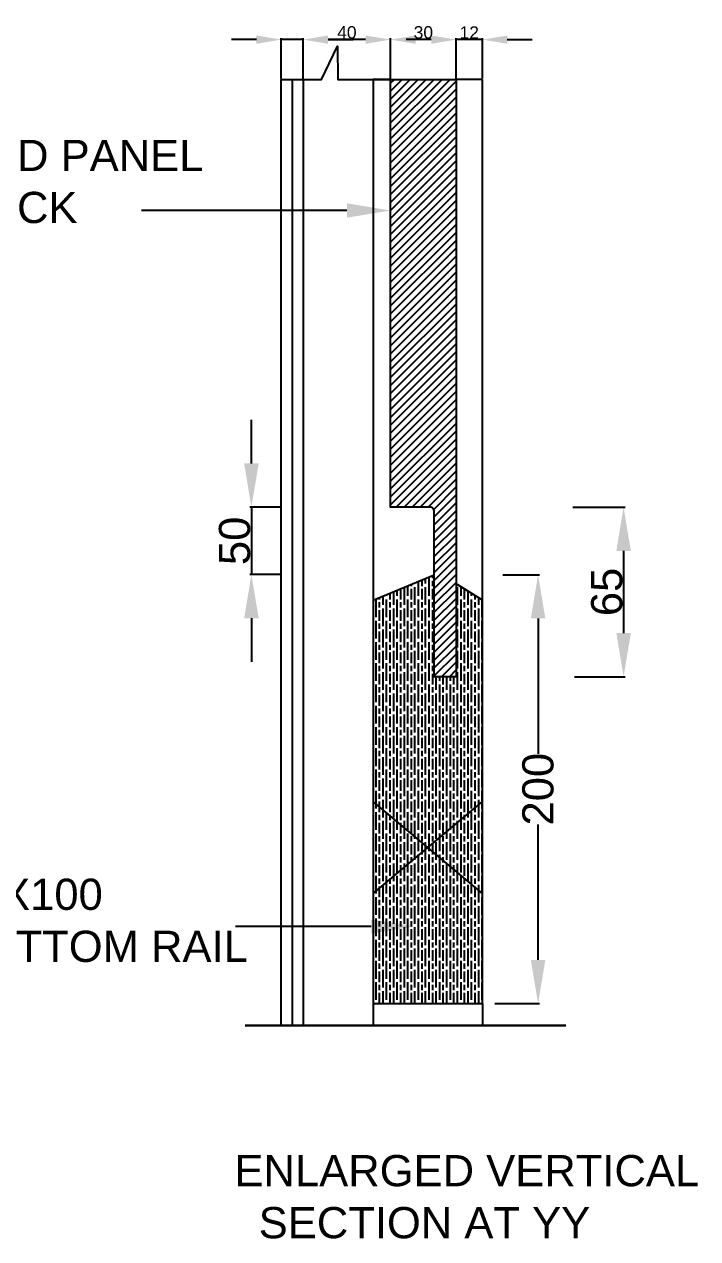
# Model space of a CAD drawing. Header units: millimetres. Extents: x 1452 to 4010, y 66 to 2595.
# Drawn here: x 3128 to 3668, y 118 to 1091 of the extents above; entities that cross this region are included whole.
import ezdxf
from ezdxf import colors
from ezdxf.entities.mleader import LeaderData, LeaderLine
from ezdxf.math import Vec2, Vec3

# ---------------------------------------------------------------- set-up
doc = ezdxf.new("R2010")
doc.units = ezdxf.units.MM
doc.styles.get("Standard").update_dxf_attribs({"font": 'arial.ttf'})
doc.dimstyles.new('ISO-25', dxfattribs={"dimtxt": 2.5, "dimasz": 2.5, "dimexe": 1.25, "dimexo": 0.625, "dimtad": 1, "dimtxsty": 'Standard', "dimcen": 2.5, "dimadec": 0, "dimazin": 0, "dimtfac": 1, "dimtmove": 0, "dimatfit": 3, "dimfxl": 1, "dimarcsym": 0})

# ---------------------------------------------------------------- blocks, each defined once
blk = doc.blocks.new('*D11')
at = {"color": 0, "lineweight": -2, "transparency": 16777216}
for p, q in [((3511.45, 650.11), (3541, 650.11)), ((3539.75, 615.11), (3539.75, 506.76)), ((3539.75, 341.58), (3539.75, 449.93)), ((3505.19, 306.58), (3541, 306.58))]:
    blk.add_line(p, q, dxfattribs=at)
at = {"color": 0, "transparency": 16777216}
for points in [[(3533.92, 615.11), (3545.58, 615.11), (3539.75, 650.11)], [(3533.92, 341.58), (3545.58, 341.58), (3539.75, 306.58)]]:
    blk.add_solid(points, dxfattribs=at)
at = {"layer": 'Defpoints', "color": 0, "transparency": 16777216}
for p in [(3510.82, 650.11), (3539.75, 650.11), (3504.57, 306.58)]:
    blk.add_point(p, dxfattribs=at)
at = {"color": 0, "transparency": 16777216, "insert": (3539.75, 478.34), "char_height": 25, "attachment_point": 5, "rotation": 90}
blk.add_mtext('200', dxfattribs=at)
blk = doc.blocks.new('*D12')
at = {"color": 0, "lineweight": -2, "transparency": 16777216}
for p, q in [((3567.5, 704.24), (3609.57, 704.24)), ((3608.32, 669.24), (3608.32, 603.41)), ((3569.06, 568.41), (3609.57, 568.41))]:
    blk.add_line(p, q, dxfattribs=at)
at = {"color": 0, "transparency": 16777216}
for points in [[(3602.49, 669.24), (3614.15, 669.24), (3608.32, 704.24)], [(3602.49, 603.41), (3614.15, 603.41), (3608.32, 568.41)]]:
    blk.add_solid(points, dxfattribs=at)
at = {"layer": 'Defpoints', "color": 0, "transparency": 16777216}
for p in [(3566.87, 704.24), (3568.44, 568.41), (3608.32, 568.41)]:
    blk.add_point(p, dxfattribs=at)
at = {"color": 0, "transparency": 16777216, "insert": (3594.93, 636.32), "char_height": 25, "attachment_point": 5, "rotation": 90}
blk.add_mtext('65', dxfattribs=at)
blk = doc.blocks.new('*D14')
at = {"color": 0, "lineweight": -2, "transparency": 16777216}
for p, q in [((3309.91, 739.24), (3309.91, 774.24)), ((3333.25, 704.24), (3308.66, 704.24)), ((3309.91, 704.24), (3309.91, 650.23)), ((3333.25, 650.23), (3308.66, 650.23)), ((3309.91, 615.23), (3309.91, 580.23))]:
    blk.add_line(p, q, dxfattribs=at)
at = {"color": 0, "transparency": 16777216}
for points in [[(3304.08, 739.24), (3315.75, 739.24), (3309.91, 704.24)], [(3304.08, 615.23), (3315.75, 615.23), (3309.91, 650.23)]]:
    blk.add_solid(points, dxfattribs=at)
at = {"layer": 'Defpoints', "color": 0, "transparency": 16777216}
for p in [(3333.88, 704.24), (3309.91, 650.23), (3333.88, 650.23)]:
    blk.add_point(p, dxfattribs=at)
at = {"color": 0, "transparency": 16777216, "insert": (3296.52, 677.24), "char_height": 25, "attachment_point": 5, "rotation": 90}
blk.add_mtext('50', dxfattribs=at)
blk = doc.blocks.new('*D15')
at = {"color": 0, "lineweight": -2, "transparency": 16777216}
for p, q in [((3474.07, 1047.54), (3474.07, 1080.03)), ((3495.09, 1047.54), (3495.09, 1080.03)), ((3454.07, 1078.78), (3434.07, 1078.78)), ((3495.09, 1078.78), (3474.07, 1078.78)), ((3515.09, 1078.78), (3535.09, 1078.78))]:
    blk.add_line(p, q, dxfattribs=at)
at = {"color": 0, "transparency": 16777216}
for points in [[(3454.07, 1082.11), (3454.07, 1075.44), (3474.07, 1078.78)], [(3515.09, 1082.11), (3515.09, 1075.44), (3495.09, 1078.78)]]:
    blk.add_solid(points, dxfattribs=at)
at = {"layer": 'Defpoints', "color": 0, "transparency": 16777216}
for p in [(3474.07, 1078.78), (3474.07, 1046.91), (3495.09, 1046.91)]:
    blk.add_point(p, dxfattribs=at)
at = {"color": 0, "transparency": 16777216, "insert": (3484.58, 1084.42), "char_height": 10, "attachment_point": 5}
blk.add_mtext('12', dxfattribs=at)
blk = doc.blocks.new('*D16')
at = {"color": 0, "lineweight": -2, "transparency": 16777216}
for p, q in [((3421.49, 1047.54), (3421.49, 1080.03)), ((3474.07, 1047.54), (3474.07, 1080.03))]:
    blk.add_line(p, q, dxfattribs=at)
at = {"color": 0, "lineweight": 13, "transparency": 16777216}
blk.add_line((3454.07, 1078.78), (3441.49, 1078.78), dxfattribs=at)
at = {"color": 0, "transparency": 16777216}
for points in [[(3441.49, 1082.11), (3441.49, 1075.44), (3421.49, 1078.78)], [(3454.07, 1082.11), (3454.07, 1075.44), (3474.07, 1078.78)]]:
    blk.add_solid(points, dxfattribs=at)
at = {"layer": 'Defpoints', "color": 0, "transparency": 16777216}
for p in [(3421.49, 1078.78), (3421.49, 1046.91), (3474.07, 1046.91)]:
    blk.add_point(p, dxfattribs=at)
at = {"color": 0, "transparency": 16777216, "insert": (3447.78, 1084.51), "char_height": 10, "attachment_point": 5}
blk.add_mtext('30', dxfattribs=at)
blk = doc.blocks.new('*D17')
at = {"color": 0, "lineweight": -2, "transparency": 16777216}
for p, q in [((3351.4, 1047.54), (3351.4, 1080.03)), ((3421.49, 1047.54), (3421.49, 1080.03)), ((3401.49, 1078.78), (3371.4, 1078.78))]:
    blk.add_line(p, q, dxfattribs=at)
at = {"color": 0, "transparency": 16777216}
for points in [[(3371.4, 1082.11), (3371.4, 1075.44), (3351.4, 1078.78)], [(3401.49, 1082.11), (3401.49, 1075.44), (3421.49, 1078.78)]]:
    blk.add_solid(points, dxfattribs=at)
at = {"layer": 'Defpoints', "color": 0, "transparency": 16777216}
for p in [(3351.4, 1078.78), (3351.4, 1046.91), (3421.49, 1046.91)]:
    blk.add_point(p, dxfattribs=at)
at = {"color": 0, "transparency": 16777216, "insert": (3386.45, 1084.51), "char_height": 10, "attachment_point": 5}
blk.add_mtext('40', dxfattribs=at)
blk = doc.blocks.new('*D18')
at = {"color": 0, "lineweight": -2, "transparency": 16777216}
for p, q in [((3333.88, 1047.54), (3333.88, 1080.03)), ((3351.4, 1047.54), (3351.4, 1080.03)), ((3313.88, 1078.78), (3293.88, 1078.78)), ((3351.4, 1078.78), (3333.88, 1078.78)), ((3371.4, 1078.78), (3391.4, 1078.78))]:
    blk.add_line(p, q, dxfattribs=at)
at = {"color": 0, "transparency": 16777216}
for points in [[(3313.88, 1082.11), (3313.88, 1075.44), (3333.88, 1078.78)], [(3371.4, 1082.11), (3371.4, 1075.44), (3351.4, 1078.78)]]:
    blk.add_solid(points, dxfattribs=at)
at = {"layer": 'Defpoints', "color": 0, "transparency": 16777216}
for p in [(3333.88, 1078.78), (3333.88, 1046.91), (3351.4, 1046.91)]:
    blk.add_point(p, dxfattribs=at)

msp = doc.modelspace()

# ---------------------------------------------------------------- linework, layer by layer
for p, q in [((3342.639, 1046.911), (3342.639, 289.057)), ((3351.401, 1046.911), (3351.401, 289.057)), ((3495.093, 1046.911), (3474.065, 1046.911)), ((3495.093, 629.859), (3495.093, 1046.911)), ((3407.476, 468.22), (3494.989, 394.661)), ((3407.476, 394.661), (3494.989, 468.22)), ((3407.476, 306.58), (3407.476, 289.057)), ((3495.093, 306.58), (3495.093, 289.057))]:
    msp.add_line(p, q)
at = {"linetype": 'Continuous', "transparency": 33554585}
for p, q in [((3421.495, 1043.866), (3424.54, 1046.911)), ((3421.495, 1037.492), (3430.913, 1046.911)), ((3421.495, 1031.119), (3437.286, 1046.911)), ((3421.495, 1024.746), (3443.659, 1046.911)), ((3421.495, 1018.373), (3450.033, 1046.911)), ((3421.495, 1011.999), (3456.406, 1046.911)), ((3421.495, 1005.626), (3462.779, 1046.911)), ((3421.495, 999.253), (3469.153, 1046.911)), ((3421.495, 992.879), (3474.065, 1045.45)), ((3421.495, 986.506), (3474.065, 1039.077)), ((3421.495, 980.133), (3474.065, 1032.703)), ((3421.495, 973.759), (3474.065, 1026.33)), ((3421.495, 967.386), (3474.065, 1019.957)), ((3421.495, 961.013), (3474.065, 1013.583)), ((3421.495, 954.639), (3474.065, 1007.21)), ((3421.495, 948.266), (3474.065, 1000.837)), ((3421.495, 941.893), (3474.065, 994.463)), ((3421.495, 935.52), (3474.065, 988.09)), ((3421.495, 929.146), (3474.065, 981.717)), ((3421.495, 922.773), (3474.065, 975.343)), ((3421.495, 916.4), (3474.065, 968.97)), ((3421.495, 910.026), (3474.065, 962.597)), ((3421.495, 903.653), (3474.065, 956.224)), ((3421.495, 897.28), (3474.065, 949.85)), ((3421.495, 890.906), (3474.065, 943.477)), ((3421.495, 884.533), (3474.065, 937.104)), ((3421.495, 878.16), (3474.065, 930.73)), ((3421.495, 871.786), (3474.065, 924.357)), ((3421.495, 865.413), (3474.065, 917.984)), ((3421.495, 859.04), (3474.065, 911.61)), ((3421.495, 852.667), (3474.065, 905.237)), ((3421.495, 846.293), (3474.065, 898.864)), ((3421.495, 839.92), (3474.065, 892.49)), ((3421.495, 833.547), (3474.065, 886.117)), ((3421.495, 827.173), (3474.065, 879.744)), ((3421.495, 820.8), (3474.065, 873.371)), ((3421.495, 814.427), (3474.065, 866.997)), ((3421.495, 808.053), (3474.065, 860.624)), ((3421.495, 801.68), (3474.065, 854.251)), ((3421.495, 795.307), (3474.065, 847.877)), ((3421.495, 788.934), (3474.065, 841.504)), ((3421.495, 782.56), (3474.065, 835.131)), ((3421.495, 776.187), (3474.065, 828.757)), ((3421.495, 769.814), (3474.065, 822.384)), ((3421.495, 763.44), (3474.065, 816.011)), ((3421.495, 757.067), (3474.065, 809.638)), ((3421.495, 750.694), (3474.065, 803.264)), ((3421.495, 744.32), (3474.065, 796.891)), ((3421.495, 737.947), (3474.065, 790.518)), ((3421.495, 731.574), (3474.065, 784.144)), ((3421.495, 725.2), (3474.065, 777.771)), ((3421.495, 718.827), (3474.065, 771.398)), ((3421.495, 712.454), (3474.065, 765.024)), ((3421.495, 706.081), (3474.065, 758.651)), ((3426.029, 704.242), (3474.065, 752.278)), ((3432.402, 704.242), (3474.065, 745.904)), ((3438.776, 704.242), (3474.065, 739.531)), ((3445.149, 704.242), (3474.065, 733.158)), ((3451.522, 704.242), (3474.065, 726.785)), ((3456.097, 702.443), (3474.065, 720.411)), ((3456.542, 696.514), (3474.065, 714.038)), ((3456.542, 690.141), (3474.065, 707.665)), ((3456.542, 683.768), (3474.065, 701.291)), ((3456.542, 677.395), (3474.065, 694.918)), ((3456.542, 671.021), (3474.065, 688.545)), ((3456.542, 664.648), (3474.065, 682.171)), ((3456.542, 658.275), (3474.065, 675.798)), ((3456.542, 651.901), (3474.065, 669.425)), ((3456.542, 645.528), (3474.065, 663.051)), ((3456.542, 639.155), (3474.065, 656.678)), ((3456.542, 632.781), (3474.065, 650.305)), ((3456.542, 626.408), (3474.065, 643.932)), ((3456.542, 620.035), (3474.065, 637.558)), ((3456.542, 613.661), (3474.065, 631.185)), ((3456.542, 607.288), (3474.065, 624.812)), ((3456.542, 600.915), (3474.065, 618.438)), ((3456.542, 594.542), (3474.065, 612.065)), ((3456.542, 588.168), (3474.065, 605.692)), ((3456.542, 581.795), (3474.065, 599.318)), ((3456.542, 575.422), (3474.065, 592.945)), ((3456.542, 569.048), (3474.065, 586.572)), ((3462.273, 568.407), (3474.065, 580.199)), ((3468.647, 568.407), (3474.065, 573.825))]:
    msp.add_line(p, q, dxfattribs=at)
at = {"color": 248, "linetype": 'Continuous', "true_color": 0x5f1112, "transparency": 33554585}
for p, q in [((3438.213, 640.928), (3438.213, 642.543)), ((3441.051, 643.057), (3441.051, 643.715)), ((3443.89, 633.121), (3443.89, 644.886)), ((3446.729, 640.928), (3446.729, 645.186)), ((3449.568, 643.057), (3449.568, 647.229)), ((3452.407, 633.121), (3452.407, 647.315)), ((3455.245, 647.315), (3455.245, 649.572)), ((3455.245, 640.928), (3455.245, 645.186)), ((3415.502, 626.024), (3415.502, 633.171)), ((3418.341, 633.121), (3418.341, 634.343)), ((3421.18, 630.282), (3421.18, 635.514)), ((3424.019, 626.024), (3424.019, 636.686)), ((3426.857, 633.121), (3426.857, 637.857)), ((3429.696, 630.282), (3429.696, 638.799)), ((3432.535, 626.024), (3432.535, 640.2)), ((3435.374, 633.121), (3435.374, 641.372)), ((3438.213, 630.282), (3438.213, 638.799)), ((3441.051, 626.024), (3441.051, 640.218)), ((3446.729, 630.282), (3446.729, 638.799)), ((3449.568, 626.024), (3449.568, 640.218)), ((3455.245, 630.282), (3455.245, 638.799)), ((3475.117, 626.024), (3475.117, 640.218)), ((3477.956, 633.121), (3477.956, 640.496)), ((3480.795, 630.282), (3480.795, 638.734)), ((3483.633, 626.024), (3483.633, 636.972)), ((3486.472, 633.121), (3486.472, 635.21)), ((3489.311, 630.282), (3489.311, 633.448)), ((3409.824, 616.088), (3409.824, 630.282)), ((3412.663, 630.282), (3412.663, 632)), ((3412.663, 623.895), (3412.663, 628.153)), ((3415.502, 608.991), (3415.502, 623.185)), ((3418.341, 616.088), (3418.341, 630.282)), ((3421.18, 623.895), (3421.18, 628.153)), ((3424.019, 608.991), (3424.019, 623.185)), ((3426.857, 616.088), (3426.857, 630.282)), ((3429.696, 623.895), (3429.696, 628.153)), ((3432.535, 608.991), (3432.535, 623.185)), ((3435.374, 616.088), (3435.374, 630.282)), ((3438.213, 623.895), (3438.213, 628.153)), ((3441.051, 608.991), (3441.051, 623.185)), ((3443.89, 616.088), (3443.89, 630.282)), ((3446.729, 623.895), (3446.729, 628.153)), ((3449.568, 608.991), (3449.568, 623.185)), ((3452.407, 616.088), (3452.407, 630.282)), ((3455.245, 623.895), (3455.245, 628.153)), ((3475.117, 608.991), (3475.117, 623.185)), ((3477.956, 616.088), (3477.956, 630.282)), ((3480.795, 623.895), (3480.795, 628.153)), ((3483.633, 608.991), (3483.633, 623.185)), ((3486.472, 616.088), (3486.472, 630.282)), ((3489.311, 623.895), (3489.311, 628.153)), ((3492.15, 626.024), (3492.15, 631.686)), ((3492.15, 608.991), (3492.15, 623.185)), ((3494.989, 616.088), (3494.989, 629.924)), ((3409.824, 599.055), (3409.824, 613.249)), ((3412.663, 613.249), (3412.663, 621.766)), ((3418.341, 599.055), (3418.341, 613.249)), ((3421.18, 613.249), (3421.18, 621.766)), ((3426.857, 599.055), (3426.857, 613.249)), ((3429.696, 613.249), (3429.696, 621.766)), ((3435.374, 599.055), (3435.374, 613.249)), ((3438.213, 613.249), (3438.213, 621.766)), ((3443.89, 599.055), (3443.89, 613.249)), ((3446.729, 613.249), (3446.729, 621.766)), ((3452.407, 599.055), (3452.407, 613.249)), ((3455.245, 613.249), (3455.245, 621.766)), ((3477.956, 599.055), (3477.956, 613.249)), ((3480.795, 613.249), (3480.795, 621.766)), ((3486.472, 599.055), (3486.472, 613.249)), ((3489.311, 613.249), (3489.311, 621.766)), ((3494.989, 599.055), (3494.989, 613.249)), ((3412.663, 606.862), (3412.663, 611.12)), ((3412.663, 596.217), (3412.663, 604.733)), ((3415.502, 591.958), (3415.502, 606.152)), ((3421.18, 606.862), (3421.18, 611.12)), ((3421.18, 596.217), (3421.18, 604.733)), ((3424.019, 591.958), (3424.019, 606.152)), ((3429.696, 606.862), (3429.696, 611.12)), ((3429.696, 596.217), (3429.696, 604.733)), ((3432.535, 591.958), (3432.535, 606.152)), ((3438.213, 606.862), (3438.213, 611.12)), ((3438.213, 596.217), (3438.213, 604.733)), ((3441.051, 591.958), (3441.051, 606.152)), ((3446.729, 606.862), (3446.729, 611.12)), ((3446.729, 596.217), (3446.729, 604.733)), ((3449.568, 591.958), (3449.568, 606.152)), ((3455.245, 606.862), (3455.245, 611.12)), ((3455.245, 596.217), (3455.245, 604.733)), ((3475.117, 591.958), (3475.117, 606.152)), ((3480.795, 606.862), (3480.795, 611.12)), ((3480.795, 596.217), (3480.795, 604.733)), ((3483.633, 591.958), (3483.633, 606.152)), ((3489.311, 606.862), (3489.311, 611.12)), ((3489.311, 596.217), (3489.311, 604.733)), ((3492.15, 591.958), (3492.15, 606.152)), ((3409.824, 582.023), (3409.824, 596.217)), ((3412.663, 589.829), (3412.663, 594.087)), ((3418.341, 582.023), (3418.341, 596.217)), ((3421.18, 589.829), (3421.18, 594.087)), ((3426.857, 582.023), (3426.857, 596.217)), ((3429.696, 589.829), (3429.696, 594.087)), ((3435.374, 582.023), (3435.374, 596.217)), ((3438.213, 589.829), (3438.213, 594.087)), ((3443.89, 582.023), (3443.89, 596.217)), ((3446.729, 589.829), (3446.729, 594.087)), ((3452.407, 582.023), (3452.407, 596.217)), ((3455.245, 589.829), (3455.245, 594.087)), ((3477.956, 582.023), (3477.956, 596.217)), ((3480.795, 589.829), (3480.795, 594.087)), ((3486.472, 582.023), (3486.472, 596.217)), ((3489.311, 589.829), (3489.311, 594.087)), ((3494.989, 582.023), (3494.989, 596.217)), ((3412.663, 579.184), (3412.663, 587.7)), ((3415.502, 574.925), (3415.502, 589.12)), ((3421.18, 579.184), (3421.18, 587.7)), ((3424.019, 574.925), (3424.019, 589.12)), ((3429.696, 579.184), (3429.696, 587.7)), ((3432.535, 574.925), (3432.535, 589.12)), ((3438.213, 579.184), (3438.213, 587.7)), ((3441.051, 574.925), (3441.051, 589.12)), ((3446.729, 579.184), (3446.729, 587.7)), ((3449.568, 574.925), (3449.568, 589.12)), ((3455.245, 579.184), (3455.245, 587.7)), ((3475.117, 574.925), (3475.117, 589.12)), ((3480.795, 579.184), (3480.795, 587.7)), ((3483.633, 574.925), (3483.633, 589.12)), ((3489.311, 579.184), (3489.311, 587.7)), ((3492.15, 574.925), (3492.15, 589.12)), ((3409.824, 564.99), (3409.824, 579.184)), ((3412.663, 572.796), (3412.663, 577.055)), ((3418.341, 564.99), (3418.341, 579.184)), ((3421.18, 572.796), (3421.18, 577.055)), ((3426.857, 564.99), (3426.857, 579.184)), ((3429.696, 572.796), (3429.696, 577.055)), ((3435.374, 564.99), (3435.374, 579.184)), ((3438.213, 572.796), (3438.213, 577.055)), ((3443.89, 564.99), (3443.89, 579.184)), ((3446.729, 572.796), (3446.729, 577.055)), ((3452.407, 564.99), (3452.407, 579.184)), ((3455.245, 572.796), (3455.245, 577.055)), ((3477.956, 564.99), (3477.956, 579.184)), ((3480.795, 572.796), (3480.795, 577.055)), ((3486.472, 564.99), (3486.472, 579.184)), ((3489.311, 572.796), (3489.311, 577.055)), ((3494.989, 564.99), (3494.989, 579.184)), ((3412.663, 562.151), (3412.663, 570.667)), ((3415.502, 557.893), (3415.502, 572.087)), ((3421.18, 562.151), (3421.18, 570.667)), ((3424.019, 557.893), (3424.019, 572.087)), ((3429.696, 562.151), (3429.696, 570.667)), ((3432.535, 557.893), (3432.535, 572.087)), ((3438.213, 562.151), (3438.213, 570.667)), ((3441.051, 557.893), (3441.051, 572.087)), ((3446.729, 562.151), (3446.729, 570.667)), ((3449.568, 557.893), (3449.568, 572.087)), ((3455.245, 562.151), (3455.245, 570.667)), ((3458.084, 557.893), (3458.084, 568.407)), ((3460.923, 564.99), (3460.923, 568.407)), ((3463.762, 562.151), (3463.762, 568.407)), ((3466.601, 557.893), (3466.601, 568.407)), ((3469.439, 564.99), (3469.439, 568.407)), ((3472.278, 562.151), (3472.278, 568.407)), ((3475.117, 557.893), (3475.117, 572.087)), ((3480.795, 562.151), (3480.795, 570.667)), ((3483.633, 557.893), (3483.633, 572.087)), ((3489.311, 562.151), (3489.311, 570.667)), ((3492.15, 557.893), (3492.15, 572.087)), ((3409.824, 547.957), (3409.824, 562.151)), ((3412.663, 555.764), (3412.663, 560.022)), ((3415.502, 540.86), (3415.502, 555.054)), ((3418.341, 547.957), (3418.341, 562.151)), ((3421.18, 555.764), (3421.18, 560.022)), ((3424.019, 540.86), (3424.019, 555.054)), ((3426.857, 547.957), (3426.857, 562.151)), ((3429.696, 555.764), (3429.696, 560.022)), ((3432.535, 540.86), (3432.535, 555.054)), ((3435.374, 547.957), (3435.374, 562.151)), ((3438.213, 555.764), (3438.213, 560.022)), ((3441.051, 540.86), (3441.051, 555.054)), ((3443.89, 547.957), (3443.89, 562.151)), ((3446.729, 555.764), (3446.729, 560.022)), ((3449.568, 540.86), (3449.568, 555.054)), ((3452.407, 547.957), (3452.407, 562.151)), ((3455.245, 555.764), (3455.245, 560.022)), ((3458.084, 540.86), (3458.084, 555.054)), ((3460.923, 547.957), (3460.923, 562.151)), ((3463.762, 555.764), (3463.762, 560.022)), ((3466.601, 540.86), (3466.601, 555.054)), ((3469.439, 547.957), (3469.439, 562.151)), ((3472.278, 555.764), (3472.278, 560.022)), ((3475.117, 540.86), (3475.117, 555.054)), ((3477.956, 547.957), (3477.956, 562.151)), ((3480.795, 555.764), (3480.795, 560.022)), ((3483.633, 540.86), (3483.633, 555.054)), ((3486.472, 547.957), (3486.472, 562.151)), ((3489.311, 555.764), (3489.311, 560.022)), ((3492.15, 540.86), (3492.15, 555.054)), ((3494.989, 547.957), (3494.989, 562.151)), ((3409.824, 530.924), (3409.824, 545.118)), ((3412.663, 545.118), (3412.663, 553.634)), ((3418.341, 530.924), (3418.341, 545.118)), ((3421.18, 545.118), (3421.18, 553.634)), ((3426.857, 530.924), (3426.857, 545.118)), ((3429.696, 545.118), (3429.696, 553.634)), ((3435.374, 530.924), (3435.374, 545.118)), ((3438.213, 545.118), (3438.213, 553.634)), ((3443.89, 530.924), (3443.89, 545.118)), ((3446.729, 545.118), (3446.729, 553.634)), ((3452.407, 530.924), (3452.407, 545.118)), ((3455.245, 545.118), (3455.245, 553.634)), ((3460.923, 530.924), (3460.923, 545.118)), ((3463.762, 545.118), (3463.762, 553.634)), ((3469.439, 530.924), (3469.439, 545.118)), ((3472.278, 545.118), (3472.278, 553.634)), ((3477.956, 530.924), (3477.956, 545.118)), ((3480.795, 545.118), (3480.795, 553.634)), ((3486.472, 530.924), (3486.472, 545.118)), ((3489.311, 545.118), (3489.311, 553.634)), ((3494.989, 530.924), (3494.989, 545.118)), ((3412.663, 538.731), (3412.663, 542.989)), ((3412.663, 528.085), (3412.663, 536.602)), ((3415.502, 523.827), (3415.502, 538.021)), ((3421.18, 538.731), (3421.18, 542.989)), ((3421.18, 528.085), (3421.18, 536.602)), ((3424.019, 523.827), (3424.019, 538.021)), ((3429.696, 538.731), (3429.696, 542.989)), ((3429.696, 528.085), (3429.696, 536.602)), ((3432.535, 523.827), (3432.535, 538.021)), ((3438.213, 538.731), (3438.213, 542.989)), ((3438.213, 528.085), (3438.213, 536.602)), ((3441.051, 523.827), (3441.051, 538.021)), ((3446.729, 538.731), (3446.729, 542.989)), ((3446.729, 528.085), (3446.729, 536.602)), ((3449.568, 523.827), (3449.568, 538.021)), ((3455.245, 538.731), (3455.245, 542.989)), ((3455.245, 528.085), (3455.245, 536.602)), ((3458.084, 523.827), (3458.084, 538.021)), ((3463.762, 538.731), (3463.762, 542.989)), ((3463.762, 528.085), (3463.762, 536.602)), ((3466.601, 523.827), (3466.601, 538.021)), ((3472.278, 538.731), (3472.278, 542.989)), ((3472.278, 528.085), (3472.278, 536.602)), ((3475.117, 523.827), (3475.117, 538.021)), ((3480.795, 538.731), (3480.795, 542.989)), ((3480.795, 528.085), (3480.795, 536.602)), ((3483.633, 523.827), (3483.633, 538.021)), ((3489.311, 538.731), (3489.311, 542.989)), ((3489.311, 528.085), (3489.311, 536.602)), ((3492.15, 523.827), (3492.15, 538.021)), ((3409.824, 513.891), (3409.824, 528.085)), ((3412.663, 521.698), (3412.663, 525.956)), ((3418.341, 513.891), (3418.341, 528.085)), ((3421.18, 521.698), (3421.18, 525.956)), ((3426.857, 513.891), (3426.857, 528.085)), ((3429.696, 521.698), (3429.696, 525.956)), ((3435.374, 513.891), (3435.374, 528.085)), ((3438.213, 521.698), (3438.213, 525.956)), ((3443.89, 513.891), (3443.89, 528.085)), ((3446.729, 521.698), (3446.729, 525.956)), ((3452.407, 513.891), (3452.407, 528.085)), ((3455.245, 521.698), (3455.245, 525.956)), ((3460.923, 513.891), (3460.923, 528.085)), ((3463.762, 521.698), (3463.762, 525.956)), ((3469.439, 513.891), (3469.439, 528.085)), ((3472.278, 521.698), (3472.278, 525.956)), ((3477.956, 513.891), (3477.956, 528.085)), ((3480.795, 521.698), (3480.795, 525.956)), ((3486.472, 513.891), (3486.472, 528.085)), ((3489.311, 521.698), (3489.311, 525.956)), ((3494.989, 513.891), (3494.989, 528.085)), ((3412.663, 511.052), (3412.663, 519.569)), ((3415.502, 506.794), (3415.502, 520.988)), ((3421.18, 511.052), (3421.18, 519.569)), ((3424.019, 506.794), (3424.019, 520.988)), ((3429.696, 511.052), (3429.696, 519.569)), ((3432.535, 506.794), (3432.535, 520.988)), ((3438.213, 511.052), (3438.213, 519.569)), ((3441.051, 506.794), (3441.051, 520.988)), ((3446.729, 511.052), (3446.729, 519.569)), ((3449.568, 506.794), (3449.568, 520.988)), ((3455.245, 511.052), (3455.245, 519.569)), ((3458.084, 506.794), (3458.084, 520.988)), ((3463.762, 511.052), (3463.762, 519.569)), ((3466.601, 506.794), (3466.601, 520.988)), ((3472.278, 511.052), (3472.278, 519.569)), ((3475.117, 506.794), (3475.117, 520.988)), ((3480.795, 511.052), (3480.795, 519.569)), ((3483.633, 506.794), (3483.633, 520.988)), ((3489.311, 511.052), (3489.311, 519.569)), ((3492.15, 506.794), (3492.15, 520.988)), ((3409.824, 496.858), (3409.824, 511.052)), ((3412.663, 504.665), (3412.663, 508.923)), ((3418.341, 496.858), (3418.341, 511.052)), ((3421.18, 504.665), (3421.18, 508.923)), ((3426.857, 496.858), (3426.857, 511.052)), ((3429.696, 504.665), (3429.696, 508.923)), ((3435.374, 496.858), (3435.374, 511.052)), ((3438.213, 504.665), (3438.213, 508.923)), ((3443.89, 496.858), (3443.89, 511.052)), ((3446.729, 504.665), (3446.729, 508.923)), ((3452.407, 496.858), (3452.407, 511.052)), ((3455.245, 504.665), (3455.245, 508.923)), ((3460.923, 496.858), (3460.923, 511.052)), ((3463.762, 504.665), (3463.762, 508.923)), ((3469.439, 496.858), (3469.439, 511.052)), ((3472.278, 504.665), (3472.278, 508.923)), ((3477.956, 496.858), (3477.956, 511.052)), ((3480.795, 504.665), (3480.795, 508.923)), ((3486.472, 496.858), (3486.472, 511.052)), ((3489.311, 504.665), (3489.311, 508.923)), ((3494.989, 496.858), (3494.989, 511.052)), ((3412.663, 494.019), (3412.663, 502.536)), ((3415.502, 489.761), (3415.502, 503.955)), ((3421.18, 494.019), (3421.18, 502.536)), ((3424.019, 489.761), (3424.019, 503.955)), ((3429.696, 494.019), (3429.696, 502.536)), ((3432.535, 489.761), (3432.535, 503.955)), ((3438.213, 494.019), (3438.213, 502.536)), ((3441.051, 489.761), (3441.051, 503.955)), ((3446.729, 494.019), (3446.729, 502.536)), ((3449.568, 489.761), (3449.568, 503.955)), ((3455.245, 494.019), (3455.245, 502.536)), ((3458.084, 489.761), (3458.084, 503.955)), ((3463.762, 494.019), (3463.762, 502.536)), ((3466.601, 489.761), (3466.601, 503.955)), ((3472.278, 494.019), (3472.278, 502.536)), ((3475.117, 489.761), (3475.117, 503.955)), ((3480.795, 494.019), (3480.795, 502.536)), ((3483.633, 489.761), (3483.633, 503.955)), ((3489.311, 494.019), (3489.311, 502.536)), ((3492.15, 489.761), (3492.15, 503.955)), ((3409.824, 479.825), (3409.824, 494.019)), ((3412.663, 487.632), (3412.663, 491.89)), ((3415.502, 472.728), (3415.502, 486.922)), ((3418.341, 479.825), (3418.341, 494.019)), ((3421.18, 487.632), (3421.18, 491.89)), ((3424.019, 472.728), (3424.019, 486.922)), ((3426.857, 479.825), (3426.857, 494.019)), ((3429.696, 487.632), (3429.696, 491.89)), ((3432.535, 472.728), (3432.535, 486.922)), ((3435.374, 479.825), (3435.374, 494.019)), ((3438.213, 487.632), (3438.213, 491.89)), ((3441.051, 472.728), (3441.051, 486.922)), ((3443.89, 479.825), (3443.89, 494.019)), ((3446.729, 487.632), (3446.729, 491.89)), ((3449.568, 472.728), (3449.568, 486.922)), ((3452.407, 479.825), (3452.407, 494.019)), ((3455.245, 487.632), (3455.245, 491.89)), ((3458.084, 472.728), (3458.084, 486.922)), ((3460.923, 479.825), (3460.923, 494.019)), ((3463.762, 487.632), (3463.762, 491.89)), ((3466.601, 472.728), (3466.601, 486.922)), ((3469.439, 479.825), (3469.439, 494.019)), ((3472.278, 487.632), (3472.278, 491.89)), ((3475.117, 472.728), (3475.117, 486.922)), ((3477.956, 479.825), (3477.956, 494.019)), ((3480.795, 487.632), (3480.795, 491.89)), ((3483.633, 472.728), (3483.633, 486.922)), ((3486.472, 479.825), (3486.472, 494.019)), ((3489.311, 487.632), (3489.311, 491.89)), ((3492.15, 472.728), (3492.15, 486.922)), ((3494.989, 479.825), (3494.989, 494.019)), ((3409.824, 462.793), (3409.824, 476.987)), ((3412.663, 476.987), (3412.663, 485.503)), ((3418.341, 462.793), (3418.341, 476.987)), ((3421.18, 476.987), (3421.18, 485.503)), ((3426.857, 462.793), (3426.857, 476.987)), ((3429.696, 476.987), (3429.696, 485.503)), ((3435.374, 462.793), (3435.374, 476.987)), ((3438.213, 476.987), (3438.213, 485.503)), ((3443.89, 462.793), (3443.89, 476.987)), ((3446.729, 476.987), (3446.729, 485.503)), ((3452.407, 462.793), (3452.407, 476.987)), ((3455.245, 476.987), (3455.245, 485.503)), ((3460.923, 462.793), (3460.923, 476.987)), ((3463.762, 476.987), (3463.762, 485.503)), ((3469.439, 462.793), (3469.439, 476.987)), ((3472.278, 476.987), (3472.278, 485.503)), ((3477.956, 462.793), (3477.956, 476.987)), ((3480.795, 476.987), (3480.795, 485.503)), ((3486.472, 462.793), (3486.472, 476.987)), ((3489.311, 476.987), (3489.311, 485.503)), ((3494.989, 462.793), (3494.989, 476.987)), ((3412.663, 470.599), (3412.663, 474.858)), ((3412.663, 459.954), (3412.663, 468.47)), ((3415.502, 455.696), (3415.502, 469.89)), ((3421.18, 470.599), (3421.18, 474.858)), ((3421.18, 459.954), (3421.18, 468.47)), ((3424.019, 455.696), (3424.019, 469.89)), ((3429.696, 470.599), (3429.696, 474.858)), ((3429.696, 459.954), (3429.696, 468.47)), ((3432.535, 455.696), (3432.535, 469.89)), ((3438.213, 470.599), (3438.213, 474.858)), ((3438.213, 459.954), (3438.213, 468.47)), ((3441.051, 455.696), (3441.051, 469.89)), ((3446.729, 470.599), (3446.729, 474.858)), ((3446.729, 459.954), (3446.729, 468.47)), ((3449.568, 455.696), (3449.568, 469.89)), ((3455.245, 470.599), (3455.245, 474.858)), ((3455.245, 459.954), (3455.245, 468.47)), ((3458.084, 455.696), (3458.084, 469.89)), ((3463.762, 470.599), (3463.762, 474.858)), ((3463.762, 459.954), (3463.762, 468.47)), ((3466.601, 455.696), (3466.601, 469.89)), ((3472.278, 470.599), (3472.278, 474.858)), ((3472.278, 459.954), (3472.278, 468.47)), ((3475.117, 455.696), (3475.117, 469.89)), ((3480.795, 470.599), (3480.795, 474.858)), ((3480.795, 459.954), (3480.795, 468.47)), ((3483.633, 455.696), (3483.633, 469.89)), ((3489.311, 470.599), (3489.311, 474.858)), ((3489.311, 459.954), (3489.311, 468.47)), ((3492.15, 455.696), (3492.15, 469.89)), ((3409.824, 445.76), (3409.824, 459.954)), ((3412.663, 453.566), (3412.663, 457.825)), ((3418.341, 445.76), (3418.341, 459.954)), ((3421.18, 453.566), (3421.18, 457.825)), ((3426.857, 445.76), (3426.857, 459.954)), ((3429.696, 453.566), (3429.696, 457.825)), ((3435.374, 445.76), (3435.374, 459.954)), ((3438.213, 453.566), (3438.213, 457.825)), ((3443.89, 445.76), (3443.89, 459.954)), ((3446.729, 453.566), (3446.729, 457.825)), ((3452.407, 445.76), (3452.407, 459.954)), ((3455.245, 453.566), (3455.245, 457.825)), ((3460.923, 445.76), (3460.923, 459.954)), ((3463.762, 453.566), (3463.762, 457.825)), ((3469.439, 445.76), (3469.439, 459.954)), ((3472.278, 453.566), (3472.278, 457.825)), ((3477.956, 445.76), (3477.956, 459.954)), ((3480.795, 453.566), (3480.795, 457.825)), ((3486.472, 445.76), (3486.472, 459.954)), ((3489.311, 453.566), (3489.311, 457.825)), ((3494.989, 445.76), (3494.989, 459.954)), ((3412.663, 442.921), (3412.663, 451.437)), ((3415.502, 438.663), (3415.502, 452.857)), ((3421.18, 442.921), (3421.18, 451.437)), ((3424.019, 438.663), (3424.019, 452.857)), ((3429.696, 442.921), (3429.696, 451.437)), ((3432.535, 438.663), (3432.535, 452.857)), ((3438.213, 442.921), (3438.213, 451.437)), ((3441.051, 438.663), (3441.051, 452.857)), ((3446.729, 442.921), (3446.729, 451.437)), ((3449.568, 438.663), (3449.568, 452.857)), ((3455.245, 442.921), (3455.245, 451.437)), ((3458.084, 438.663), (3458.084, 452.857)), ((3463.762, 442.921), (3463.762, 451.437)), ((3466.601, 438.663), (3466.601, 452.857)), ((3472.278, 442.921), (3472.278, 451.437)), ((3475.117, 438.663), (3475.117, 452.857)), ((3480.795, 442.921), (3480.795, 451.437)), ((3483.633, 438.663), (3483.633, 452.857)), ((3489.311, 442.921), (3489.311, 451.437)), ((3492.15, 438.663), (3492.15, 452.857)), ((3409.824, 428.727), (3409.824, 442.921)), ((3412.663, 436.534), (3412.663, 440.792)), ((3418.341, 428.727), (3418.341, 442.921)), ((3421.18, 436.534), (3421.18, 440.792)), ((3426.857, 428.727), (3426.857, 442.921)), ((3429.696, 436.534), (3429.696, 440.792)), ((3435.374, 428.727), (3435.374, 442.921)), ((3438.213, 436.534), (3438.213, 440.792)), ((3443.89, 428.727), (3443.89, 442.921)), ((3446.729, 436.534), (3446.729, 440.792)), ((3452.407, 428.727), (3452.407, 442.921)), ((3455.245, 436.534), (3455.245, 440.792)), ((3460.923, 428.727), (3460.923, 442.921)), ((3463.762, 436.534), (3463.762, 440.792)), ((3469.439, 428.727), (3469.439, 442.921)), ((3472.278, 436.534), (3472.278, 440.792)), ((3477.956, 428.727), (3477.956, 442.921)), ((3480.795, 436.534), (3480.795, 440.792)), ((3486.472, 428.727), (3486.472, 442.921)), ((3489.311, 436.534), (3489.311, 440.792)), ((3494.989, 428.727), (3494.989, 442.921)), ((3412.663, 425.888), (3412.663, 434.405)), ((3415.502, 421.63), (3415.502, 435.824)), ((3421.18, 425.888), (3421.18, 434.405)), ((3424.019, 421.63), (3424.019, 435.824)), ((3429.696, 425.888), (3429.696, 434.405)), ((3432.535, 421.63), (3432.535, 435.824)), ((3438.213, 425.888), (3438.213, 434.405)), ((3441.051, 421.63), (3441.051, 435.824)), ((3446.729, 425.888), (3446.729, 434.405)), ((3449.568, 421.63), (3449.568, 435.824)), ((3455.245, 425.888), (3455.245, 434.405)), ((3458.084, 421.63), (3458.084, 435.824)), ((3463.762, 425.888), (3463.762, 434.405)), ((3466.601, 421.63), (3466.601, 435.824)), ((3472.278, 425.888), (3472.278, 434.405)), ((3475.117, 421.63), (3475.117, 435.824)), ((3480.795, 425.888), (3480.795, 434.405)), ((3483.633, 421.63), (3483.633, 435.824)), ((3489.311, 425.888), (3489.311, 434.405)), ((3492.15, 421.63), (3492.15, 435.824)), ((3409.824, 411.694), (3409.824, 425.888)), ((3412.663, 419.501), (3412.663, 423.759)), ((3415.502, 404.597), (3415.502, 418.791)), ((3418.341, 411.694), (3418.341, 425.888)), ((3421.18, 419.501), (3421.18, 423.759)), ((3424.019, 404.597), (3424.019, 418.791)), ((3426.857, 411.694), (3426.857, 425.888)), ((3429.696, 419.501), (3429.696, 423.759)), ((3432.535, 404.597), (3432.535, 418.791)), ((3435.374, 411.694), (3435.374, 425.888)), ((3438.213, 419.501), (3438.213, 423.759)), ((3441.051, 404.597), (3441.051, 418.791)), ((3443.89, 411.694), (3443.89, 425.888)), ((3446.729, 419.501), (3446.729, 423.759)), ((3449.568, 404.597), (3449.568, 418.791)), ((3452.407, 411.694), (3452.407, 425.888)), ((3455.245, 419.501), (3455.245, 423.759)), ((3458.084, 404.597), (3458.084, 418.791)), ((3460.923, 411.694), (3460.923, 425.888)), ((3463.762, 419.501), (3463.762, 423.759)), ((3466.601, 404.597), (3466.601, 418.791)), ((3469.439, 411.694), (3469.439, 425.888)), ((3472.278, 419.501), (3472.278, 423.759)), ((3475.117, 404.597), (3475.117, 418.791)), ((3477.956, 411.694), (3477.956, 425.888)), ((3480.795, 419.501), (3480.795, 423.759)), ((3483.633, 404.597), (3483.633, 418.791)), ((3486.472, 411.694), (3486.472, 425.888)), ((3489.311, 419.501), (3489.311, 423.759)), ((3492.15, 404.597), (3492.15, 418.791)), ((3494.989, 411.694), (3494.989, 425.888)), ((3409.824, 394.661), (3409.824, 408.855)), ((3412.663, 408.855), (3412.663, 417.372)), ((3418.341, 394.661), (3418.341, 408.855)), ((3421.18, 408.855), (3421.18, 417.372)), ((3426.857, 394.661), (3426.857, 408.855)), ((3429.696, 408.855), (3429.696, 417.372)), ((3435.374, 394.661), (3435.374, 408.855)), ((3438.213, 408.855), (3438.213, 417.372)), ((3443.89, 394.661), (3443.89, 408.855)), ((3446.729, 408.855), (3446.729, 417.372)), ((3452.407, 394.661), (3452.407, 408.855)), ((3455.245, 408.855), (3455.245, 417.372)), ((3460.923, 394.661), (3460.923, 408.855)), ((3463.762, 408.855), (3463.762, 417.372)), ((3469.439, 394.661), (3469.439, 408.855)), ((3472.278, 408.855), (3472.278, 417.372)), ((3477.956, 394.661), (3477.956, 408.855)), ((3480.795, 408.855), (3480.795, 417.372)), ((3486.472, 394.661), (3486.472, 408.855)), ((3489.311, 408.855), (3489.311, 417.372)), ((3494.989, 394.661), (3494.989, 408.855)), ((3412.663, 402.468), (3412.663, 406.726)), ((3412.663, 391.822), (3412.663, 400.339)), ((3415.502, 387.564), (3415.502, 401.758)), ((3421.18, 402.468), (3421.18, 406.726)), ((3421.18, 391.822), (3421.18, 400.339)), ((3424.019, 387.564), (3424.019, 401.758)), ((3429.696, 402.468), (3429.696, 406.726)), ((3429.696, 391.822), (3429.696, 400.339)), ((3432.535, 387.564), (3432.535, 401.758)), ((3438.213, 402.468), (3438.213, 406.726)), ((3438.213, 391.822), (3438.213, 400.339)), ((3441.051, 387.564), (3441.051, 401.758)), ((3446.729, 402.468), (3446.729, 406.726)), ((3446.729, 391.822), (3446.729, 400.339)), ((3449.568, 387.564), (3449.568, 401.758)), ((3455.245, 402.468), (3455.245, 406.726)), ((3455.245, 391.822), (3455.245, 400.339)), ((3458.084, 387.564), (3458.084, 401.758)), ((3463.762, 402.468), (3463.762, 406.726)), ((3463.762, 391.822), (3463.762, 400.339)), ((3466.601, 387.564), (3466.601, 401.758)), ((3472.278, 402.468), (3472.278, 406.726)), ((3472.278, 391.822), (3472.278, 400.339)), ((3475.117, 387.564), (3475.117, 401.758)), ((3480.795, 402.468), (3480.795, 406.726)), ((3480.795, 391.822), (3480.795, 400.339)), ((3483.633, 387.564), (3483.633, 401.758)), ((3489.311, 402.468), (3489.311, 406.726)), ((3489.311, 391.822), (3489.311, 400.339)), ((3492.15, 387.564), (3492.15, 401.758)), ((3409.824, 377.628), (3409.824, 391.822)), ((3412.663, 385.435), (3412.663, 389.693)), ((3418.341, 377.628), (3418.341, 391.822)), ((3421.18, 385.435), (3421.18, 389.693)), ((3426.857, 377.628), (3426.857, 391.822)), ((3429.696, 385.435), (3429.696, 389.693)), ((3435.374, 377.628), (3435.374, 391.822)), ((3438.213, 385.435), (3438.213, 389.693)), ((3443.89, 377.628), (3443.89, 391.822)), ((3446.729, 385.435), (3446.729, 389.693)), ((3452.407, 377.628), (3452.407, 391.822)), ((3455.245, 385.435), (3455.245, 389.693)), ((3460.923, 377.628), (3460.923, 391.822)), ((3463.762, 385.435), (3463.762, 389.693)), ((3469.439, 377.628), (3469.439, 391.822)), ((3472.278, 385.435), (3472.278, 389.693)), ((3477.956, 377.628), (3477.956, 391.822)), ((3480.795, 385.435), (3480.795, 389.693)), ((3486.472, 377.628), (3486.472, 391.822)), ((3489.311, 385.435), (3489.311, 389.693)), ((3494.989, 377.628), (3494.989, 391.822)), ((3412.663, 374.79), (3412.663, 383.306)), ((3415.502, 370.531), (3415.502, 384.725)), ((3421.18, 374.79), (3421.18, 383.306)), ((3424.019, 370.531), (3424.019, 384.725)), ((3429.696, 374.79), (3429.696, 383.306)), ((3432.535, 370.531), (3432.535, 384.725)), ((3438.213, 374.79), (3438.213, 383.306)), ((3441.051, 370.531), (3441.051, 384.725)), ((3446.729, 374.79), (3446.729, 383.306)), ((3449.568, 370.531), (3449.568, 384.725)), ((3455.245, 374.79), (3455.245, 383.306)), ((3458.084, 370.531), (3458.084, 384.725)), ((3463.762, 374.79), (3463.762, 383.306)), ((3466.601, 370.531), (3466.601, 384.725)), ((3472.278, 374.79), (3472.278, 383.306)), ((3475.117, 370.531), (3475.117, 384.725)), ((3480.795, 374.79), (3480.795, 383.306)), ((3483.633, 370.531), (3483.633, 384.725)), ((3489.311, 374.79), (3489.311, 383.306)), ((3492.15, 370.531), (3492.15, 384.725)), ((3409.824, 360.595), (3409.824, 374.79)), ((3412.663, 368.402), (3412.663, 372.66)), ((3418.341, 360.595), (3418.341, 374.79)), ((3421.18, 368.402), (3421.18, 372.66)), ((3426.857, 360.595), (3426.857, 374.79)), ((3429.696, 368.402), (3429.696, 372.66)), ((3435.374, 360.595), (3435.374, 374.79)), ((3438.213, 368.402), (3438.213, 372.66)), ((3443.89, 360.595), (3443.89, 374.79)), ((3446.729, 368.402), (3446.729, 372.66)), ((3452.407, 360.595), (3452.407, 374.79)), ((3455.245, 368.402), (3455.245, 372.66)), ((3460.923, 360.595), (3460.923, 374.79)), ((3463.762, 368.402), (3463.762, 372.66)), ((3469.439, 360.595), (3469.439, 374.79)), ((3472.278, 368.402), (3472.278, 372.66)), ((3477.956, 360.595), (3477.956, 374.79)), ((3480.795, 368.402), (3480.795, 372.66)), ((3486.472, 360.595), (3486.472, 374.79)), ((3489.311, 368.402), (3489.311, 372.66)), ((3494.989, 360.595), (3494.989, 374.79)), ((3412.663, 357.757), (3412.663, 366.273)), ((3415.502, 353.498), (3415.502, 367.693)), ((3421.18, 357.757), (3421.18, 366.273)), ((3424.019, 353.498), (3424.019, 367.693)), ((3429.696, 357.757), (3429.696, 366.273)), ((3432.535, 353.498), (3432.535, 367.693)), ((3438.213, 357.757), (3438.213, 366.273)), ((3441.051, 353.498), (3441.051, 367.693)), ((3446.729, 357.757), (3446.729, 366.273)), ((3449.568, 353.498), (3449.568, 367.693)), ((3455.245, 357.757), (3455.245, 366.273)), ((3458.084, 353.498), (3458.084, 367.693)), ((3463.762, 357.757), (3463.762, 366.273)), ((3466.601, 353.498), (3466.601, 367.693)), ((3472.278, 357.757), (3472.278, 366.273)), ((3475.117, 353.498), (3475.117, 367.693)), ((3480.795, 357.757), (3480.795, 366.273)), ((3483.633, 353.498), (3483.633, 367.693)), ((3489.311, 357.757), (3489.311, 366.273)), ((3492.15, 353.498), (3492.15, 367.693)), ((3409.824, 343.563), (3409.824, 357.757)), ((3412.663, 351.369), (3412.663, 355.628)), ((3415.502, 336.466), (3415.502, 350.66)), ((3418.341, 343.563), (3418.341, 357.757)), ((3421.18, 351.369), (3421.18, 355.628)), ((3424.019, 336.466), (3424.019, 350.66)), ((3426.857, 343.563), (3426.857, 357.757)), ((3429.696, 351.369), (3429.696, 355.628)), ((3432.535, 336.466), (3432.535, 350.66)), ((3435.374, 343.563), (3435.374, 357.757)), ((3438.213, 351.369), (3438.213, 355.628)), ((3441.051, 336.466), (3441.051, 350.66)), ((3443.89, 343.563), (3443.89, 357.757)), ((3446.729, 351.369), (3446.729, 355.628)), ((3449.568, 336.466), (3449.568, 350.66)), ((3452.407, 343.563), (3452.407, 357.757)), ((3455.245, 351.369), (3455.245, 355.628)), ((3458.084, 336.466), (3458.084, 350.66)), ((3460.923, 343.563), (3460.923, 357.757)), ((3463.762, 351.369), (3463.762, 355.628)), ((3466.601, 336.466), (3466.601, 350.66)), ((3469.439, 343.563), (3469.439, 357.757)), ((3472.278, 351.369), (3472.278, 355.628)), ((3475.117, 336.466), (3475.117, 350.66)), ((3477.956, 343.563), (3477.956, 357.757)), ((3480.795, 351.369), (3480.795, 355.628)), ((3483.633, 336.466), (3483.633, 350.66)), ((3486.472, 343.563), (3486.472, 357.757)), ((3489.311, 351.369), (3489.311, 355.628)), ((3492.15, 336.466), (3492.15, 350.66)), ((3494.989, 343.563), (3494.989, 357.757)), ((3409.824, 326.53), (3409.824, 340.724)), ((3412.663, 340.724), (3412.663, 349.24)), ((3418.341, 326.53), (3418.341, 340.724)), ((3421.18, 340.724), (3421.18, 349.24)), ((3426.857, 326.53), (3426.857, 340.724)), ((3429.696, 340.724), (3429.696, 349.24)), ((3435.374, 326.53), (3435.374, 340.724)), ((3438.213, 340.724), (3438.213, 349.24)), ((3443.89, 326.53), (3443.89, 340.724)), ((3446.729, 340.724), (3446.729, 349.24)), ((3452.407, 326.53), (3452.407, 340.724)), ((3455.245, 340.724), (3455.245, 349.24)), ((3460.923, 326.53), (3460.923, 340.724)), ((3463.762, 340.724), (3463.762, 349.24)), ((3469.439, 326.53), (3469.439, 340.724)), ((3472.278, 340.724), (3472.278, 349.24)), ((3477.956, 326.53), (3477.956, 340.724)), ((3480.795, 340.724), (3480.795, 349.24)), ((3486.472, 326.53), (3486.472, 340.724)), ((3489.311, 340.724), (3489.311, 349.24)), ((3494.989, 326.53), (3494.989, 340.724)), ((3412.663, 334.337), (3412.663, 338.595)), ((3412.663, 323.691), (3412.663, 332.207)), ((3415.502, 319.433), (3415.502, 333.627)), ((3421.18, 334.337), (3421.18, 338.595)), ((3421.18, 323.691), (3421.18, 332.207)), ((3424.019, 319.433), (3424.019, 333.627)), ((3429.696, 334.337), (3429.696, 338.595)), ((3429.696, 323.691), (3429.696, 332.207)), ((3432.535, 319.433), (3432.535, 333.627)), ((3438.213, 334.337), (3438.213, 338.595)), ((3438.213, 323.691), (3438.213, 332.207)), ((3441.051, 319.433), (3441.051, 333.627)), ((3446.729, 334.337), (3446.729, 338.595)), ((3446.729, 323.691), (3446.729, 332.207)), ((3449.568, 319.433), (3449.568, 333.627)), ((3455.245, 334.337), (3455.245, 338.595)), ((3455.245, 323.691), (3455.245, 332.207)), ((3458.084, 319.433), (3458.084, 333.627)), ((3463.762, 334.337), (3463.762, 338.595)), ((3463.762, 323.691), (3463.762, 332.207)), ((3466.601, 319.433), (3466.601, 333.627)), ((3472.278, 334.337), (3472.278, 338.595)), ((3472.278, 323.691), (3472.278, 332.207)), ((3475.117, 319.433), (3475.117, 333.627)), ((3480.795, 334.337), (3480.795, 338.595)), ((3480.795, 323.691), (3480.795, 332.207)), ((3483.633, 319.433), (3483.633, 333.627)), ((3489.311, 334.337), (3489.311, 338.595)), ((3489.311, 323.691), (3489.311, 332.207)), ((3492.15, 319.433), (3492.15, 333.627)), ((3409.824, 309.497), (3409.824, 323.691)), ((3412.663, 317.304), (3412.663, 321.562)), ((3418.341, 309.497), (3418.341, 323.691)), ((3421.18, 317.304), (3421.18, 321.562)), ((3426.857, 309.497), (3426.857, 323.691)), ((3429.696, 317.304), (3429.696, 321.562)), ((3435.374, 309.497), (3435.374, 323.691)), ((3438.213, 317.304), (3438.213, 321.562)), ((3443.89, 309.497), (3443.89, 323.691)), ((3446.729, 317.304), (3446.729, 321.562)), ((3452.407, 309.497), (3452.407, 323.691)), ((3455.245, 317.304), (3455.245, 321.562)), ((3460.923, 309.497), (3460.923, 323.691)), ((3463.762, 317.304), (3463.762, 321.562)), ((3469.439, 309.497), (3469.439, 323.691)), ((3472.278, 317.304), (3472.278, 321.562)), ((3477.956, 309.497), (3477.956, 323.691)), ((3480.795, 317.304), (3480.795, 321.562)), ((3486.472, 309.497), (3486.472, 323.691)), ((3489.311, 317.304), (3489.311, 321.562)), ((3494.989, 309.497), (3494.989, 323.691)), ((3412.663, 306.658), (3412.663, 315.175)), ((3415.502, 306.58), (3415.502, 316.594)), ((3421.18, 306.658), (3421.18, 315.175)), ((3424.019, 306.58), (3424.019, 316.594)), ((3429.696, 306.658), (3429.696, 315.175)), ((3432.535, 306.58), (3432.535, 316.594)), ((3438.213, 306.658), (3438.213, 315.175)), ((3441.051, 306.58), (3441.051, 316.594)), ((3446.729, 306.658), (3446.729, 315.175)), ((3449.568, 306.58), (3449.568, 316.594)), ((3455.245, 306.658), (3455.245, 315.175)), ((3458.084, 306.58), (3458.084, 316.594)), ((3463.762, 306.658), (3463.762, 315.175)), ((3466.601, 306.58), (3466.601, 316.594)), ((3472.278, 306.658), (3472.278, 315.175)), ((3475.117, 306.58), (3475.117, 316.594)), ((3480.795, 306.658), (3480.795, 315.175)), ((3483.633, 306.58), (3483.633, 316.594)), ((3489.311, 306.658), (3489.311, 315.175)), ((3492.15, 306.58), (3492.15, 316.594)), ((3409.824, 306.58), (3409.824, 306.658)), ((3418.341, 306.58), (3418.341, 306.658)), ((3426.857, 306.58), (3426.857, 306.658)), ((3435.374, 306.58), (3435.374, 306.658)), ((3443.89, 306.58), (3443.89, 306.658)), ((3452.407, 306.58), (3452.407, 306.658)), ((3460.923, 306.58), (3460.923, 306.658)), ((3469.439, 306.58), (3469.439, 306.658)), ((3477.956, 306.58), (3477.956, 306.658)), ((3486.472, 306.58), (3486.472, 306.658)), ((3494.989, 306.58), (3494.989, 306.658))]:
    msp.add_line(p, q, dxfattribs=at)
at = {"lineweight": 30}
msp.add_line((3304.992, 289.057), (3562.063, 289.057), dxfattribs=at)
for points in [[(3333.877, 289.057), (3333.877, 1046.911), (3366.095, 1046.895), (3379.054, 1073.669), (3379.115, 1046.943), (3421.495, 1046.911), (3407.476, 1046.911), (3407.476, 629.859), (3456.542, 650.107)], [(3407.476, 629.859), (3407.476, 306.58), (3495.093, 306.58), (3495.093, 629.859), (3473.189, 643.455)]]:
    msp.add_lwpolyline(points)
msp.add_lwpolyline([(3474.065, 642.911), (3474.065, 568.407), (3456.542, 568.407), (3456.542, 700.735, 0.4142136), (3453.035, 704.242), (3421.495, 704.242), (3421.495, 1046.911), (3474.065, 1046.911)], format="xyb", close=True)

# ---------------------------------------------------------------- texts
at = {"char_height": 25, "attachment_point": 1}
for s, width, insert in [('RAISED PANEL ^J30 THICK', 252.86169, (3017.224, 998.509)), ('50X100^JBOTTOM RAIL', 263.5173, (3070.36, 406.612)), ('ENLARGED VERTICAL^J  SECTION AT YY', 395.66577, (3296.332, 185.241))]:
    msp.add_mtext_dynamic_manual_height_columns(s, width=width, gutter_width=12.5, heights=[0], dxfattribs=dict(at, insert=insert))

# ---------------------------------------------------------------- dimensions: what is measured, and where the dimension line sits
for base, p1, p2, text, override, picture, middle in [((3351.401, 1078.776), (3421.495, 1046.911), (3351.401, 1046.911), '40', {"dimtxt": 10, "dimasz": 20, "dimtmove": 1}, '*D17', (3386.448, 1084.507)), ((3421.495, 1078.776), (3474.065, 1046.911), (3421.495, 1046.911), '30', {"dimtxt": 10, "dimasz": 20, "dimtmove": 1, "dimlwd": 13}, '*D16', (3447.78, 1084.511)), ((3474.065, 1078.776), (3495.093, 1046.911), (3474.065, 1046.911), '12', {"dimtxt": 10, "dimasz": 20}, '*D15', (3484.579, 1084.422)), ((3333.877, 1078.776), (3351.401, 1046.911), (3333.877, 1046.911), '  ', {"dimtxt": 10, "dimasz": 20, "dimtmove": 1}, '*D18', (3342.639, 1084.401))]:
    dim = msp.add_linear_dim(base=base, p1=p1, p2=p2, text=text, dimstyle='ISO-25', override=override)
    dim.commit()
    dim.dimension.update_dxf_attribs({"geometry": picture, "text_midpoint": middle})
for base, p1, p2, text, picture, middle in [((3309.912, 650.229), (3333.877, 704.242), (3333.877, 650.229), '50', '*D14', (3296.522, 677.235)), ((3608.32, 568.407), (3566.871, 704.242), (3568.435, 568.407), '65', '*D12', (3594.93, 636.324))]:
    dim = msp.add_linear_dim(base=base, p1=p1, p2=p2, angle=90, text=text, dimstyle='ISO-25', override={"dimtxt": 25, "dimasz": 35})
    dim.commit()
    dim.dimension.update_dxf_attribs({"geometry": picture, "text_midpoint": middle})
dim = msp.add_linear_dim(base=(3539.751, 650.107), p1=(3504.569, 306.58), p2=(3510.825, 650.107), angle=90, text='200', dimstyle='ISO-25', override={"dimtxt": 25, "dimasz": 35})
dim.commit()
dim.dimension.update_dxf_attribs({"geometry": '*D11', "text_midpoint": (3539.751, 478.344), "text_rotation": 90})

# ---------------------------------------------------------------- leaders
ml = msp.add_multileader_mtext('Standard')
ml.set_content('', color=256)
ml.set_leader_properties()
ml.build(insert=Vec2(0, 0))
ml.multileader.update_dxf_attribs({"arrow_head_size": 35})
ctx = ml.context
ctx.base_point, ctx.arrow_head_size, ctx.plane_origin = Vec3(3217.884, 941.893), 35, Vec3(3421.495, 941.893)
ctx.text_align_type = 2
notes = []
notes.append((ctx, [(0, (1, 1, 0), (3229.884, 941.893), (-1, 0), 8, [(0, [(3421.495, 941.893)], 0, [])])]))
ctx.mtext.insert, ctx.mtext.alignment, ctx.mtext.flow_direction = Vec3(3219.884, 943.893), 3, 5
ml = msp.add_multileader_mtext('Standard')
ml.set_content('', color=256)
ml.set_leader_properties()
ml.build(insert=Vec2(0, 0))
ml.multileader.update_dxf_attribs({"arrow_head_size": 35})
ctx = ml.context
ctx.base_point, ctx.arrow_head_size, ctx.plane_origin = Vec3(3293.113, 368.363), 35, Vec3(3441.051, 368.363)
ctx.text_align_type = 2
notes.append((ctx, [(0, (1, 1, 0), (3305.113, 368.363), (-1, 0), 8, [(0, [(3441.051, 368.363)], 0, [])])]))
ctx.mtext.insert, ctx.mtext.alignment, ctx.mtext.flow_direction = Vec3(3295.113, 370.363), 3, 5
for ctx, leaders in notes:
    for number, flags, end, landing, length, lines in leaders:
        leader = LeaderData()
        leader.index, (leader.has_last_leader_line, leader.has_dogleg_vector, leader.attachment_direction) = number, flags
        leader.last_leader_point, leader.dogleg_vector, leader.dogleg_length = Vec3(end), Vec3(landing), length
        for number, points, colour, breaks in lines:
            line = LeaderLine()
            line.index, line.vertices, line.color, line.breaks = number, Vec3.list(points), colors.encode_raw_color(colour), breaks
            leader.lines.append(line)
        ctx.leaders.append(leader)

doc.saveas('drawing.dxf')
